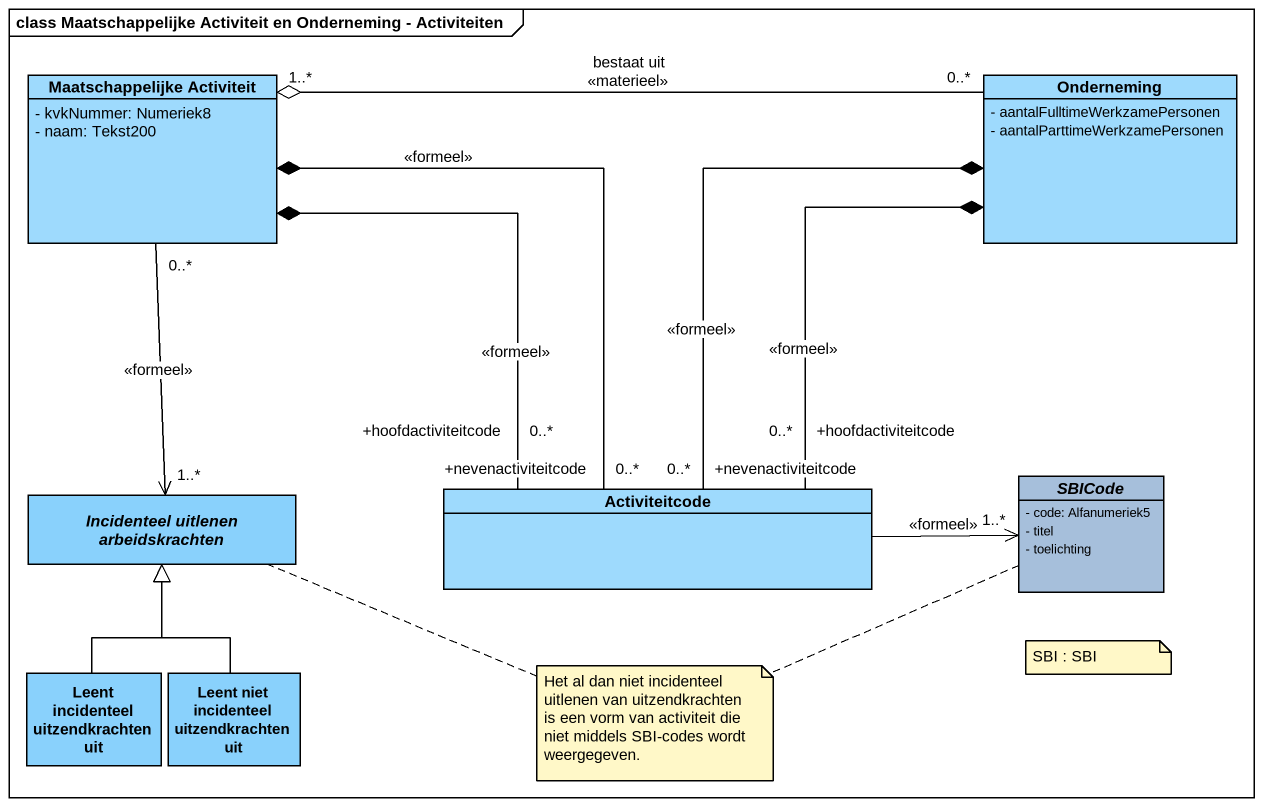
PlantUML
@startuml
mainframe class Maatschappelijke Activiteit en Onderneming - Activiteiten
hide circle
hide empty members
skinparam classAttributeIconSize 0
class "Maatschappelijke Activiteit" as Maatschappelijke_Activiteit #9EDAFD {
  - kvkNummer: Numeriek8
  - naam: Tekst200
}
class Onderneming #9EDAFD {
  - aantalFulltimeWerkzamePersonen
  - aantalParttimeWerkzamePersonen
}
abstract class "Incidenteel uitlenen arbeidskrachten" as Incidenteel_uitlenen #89D1FC
class Activiteitcode #9EDAFD
abstract class SBICode #A6BFDB {
  - code: Alfanumeriek5
  - titel
  - toelichting
}
class "Leent incidenteel uitzendkrachten uit" as Leent_incidenteel #89D1FC
class "Leent niet incidenteel uitzendkrachten uit" as Leent_niet_incidenteel #89D1FC
Maatschappelijke_Activiteit "1..*" o-right- "0..*" Onderneming : bestaat uit\n<<materieel>>
Incidenteel_uitlenen "1..*" <-up- "0..*" Maatschappelijke_Activiteit : <<formeel>>
Activiteitcode "+nevenactiviteitcode\n0..*" -up-* Maatschappelijke_Activiteit : <<formeel>>
Activiteitcode "+hoofdactiviteitcode\n0..*" -up-* Maatschappelijke_Activiteit : <<formeel>>
Activiteitcode "+nevenactiviteitcode\n0..*" -up-* Onderneming : <<formeel>>
Activiteitcode "+hoofdactiviteitcode\n0..*" -up-* Onderneming : <<formeel>>
Activiteitcode -right-> "1..*" SBICode : <<formeel>>
Leent_incidenteel -up-|> Incidenteel_uitlenen
Leent_niet_incidenteel -up-|> Incidenteel_uitlenen
note as N1
  SBI : SBI
end note
note as N2
  Het al dan niet incidenteel uitlenen van uitzendkrachten is een vorm van activiteit die niet middels SBI-codes wordt weergegeven.
end note
N2 .. SBICode
N2 .. Incidenteel_uitlenen
@enduml
